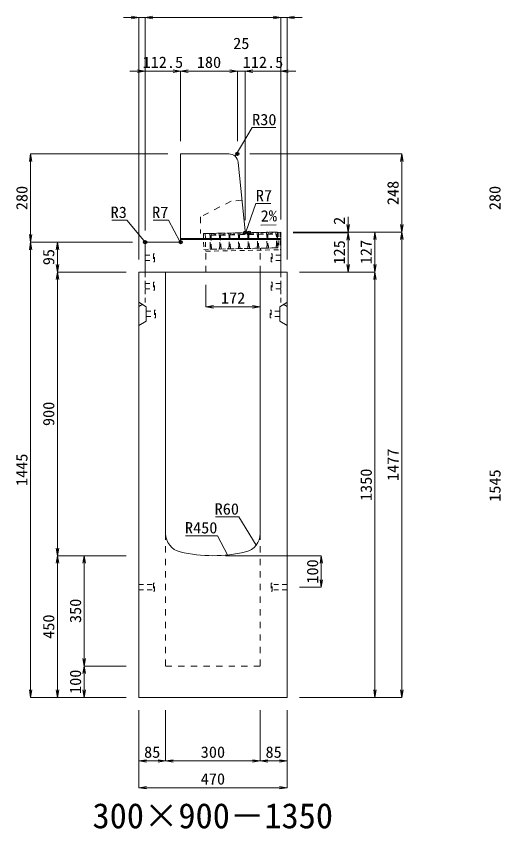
# Model space of a CAD drawing. Units: millimetres at full size; some dimension numbers follow another scale. Extents: x -18734 to 51600, y -18820 to 17820.
# Drawn here: x 21276 to 22813, y 6334 to 8912 of the extents above; entities that cross this region are included whole.
import ezdxf
from ezdxf.enums import TextEntityAlignment as Align

# ---------------------------------------------------------------- set-up
doc = ezdxf.new("R2010")
doc.units = ezdxf.units.MM
doc.header["$LTSCALE"] = 20
doc.header["$PDMODE"] = 32
doc.header["$PDSIZE"] = 10
doc.linetypes.add('USER1', pattern=[2, 1, -1])
doc.linetypes.add('USER2', pattern=[1.35, 0.75, -0.6])
for name, color, linetype, lineweight in [('インサート', 3, 'USER2', 9), ('グレーチング', 7, 'USER2', 5), ('受枠', 3, 'USER2', 9), ('寸法線', 7, 'Continuous', 13), ('引出線', 4, 'Continuous', 13), ('本体', 2, 'Continuous', 13), ('目地', 132, 'Continuous', 5)]:
    doc.layers.add(name, color=color, linetype=linetype, lineweight=lineweight)
doc.layers.add('作業エリア', color=11, linetype='Continuous')
doc.layers.add('文字', color=7, linetype='Continuous')
doc.styles.add('ＭＳ 明朝', font='')
doc.styles.get('ＭＳ 明朝').set_extended_font_data('MS Mincho')

# ---------------------------------------------------------------- blocks, each defined once
blk = doc.blocks.new('open_arrow')
at = {"color": 0, "linetype": 'Continuous', "lineweight": -2}
blk.add_lwpolyline([(7.5, 1.25), (0, 0), (7.5, -1.25)], dxfattribs=at)

msp = doc.modelspace()

# ---------------------------------------------------------------- linework, layer by layer
at = {"layer": 'インサート'}
for p, q in [((21685, 8153.5), (21712, 8153.5)), ((21685, 8153.5), (21685, 8136.5)), ((21715, 8157.5), (21712, 8157.5)), ((21712, 8157.5), (21712, 8132.5)), ((21715, 8132.5), (21715, 8157.5)), ((22085, 8157.5), (22088, 8157.5)), ((22085, 8132.5), (22085, 8157.5)), ((22088, 8157.5), (22088, 8132.5)), ((22115, 8153.5), (22088, 8153.5)), ((22115, 8153.5), (22115, 8136.5)), ((21685, 8136.5), (21712, 8136.5)), ((21712, 8132.5), (21715, 8132.5)), ((22088, 8132.5), (22085, 8132.5)), ((22115, 8136.5), (22088, 8136.5)), ((21685, 8063.5), (21712, 8063.5)), ((21685, 8063.5), (21685, 8046.5)), ((21685, 8046.5), (21712, 8046.5)), ((21715, 8067.5), (21712, 8067.5)), ((21712, 8067.5), (21712, 8042.5)), ((21715, 8042.5), (21715, 8067.5)), ((22085, 8067.5), (22088, 8067.5)), ((22085, 8042.5), (22085, 8067.5)), ((22088, 8067.5), (22088, 8042.5)), ((22115, 8063.5), (22088, 8063.5)), ((22115, 8046.5), (22088, 8046.5)), ((22115, 8063.5), (22115, 8046.5)), ((21712, 8042.5), (21715, 8042.5)), ((22088, 8042.5), (22085, 8042.5)), ((21688.2, 7975.5), (21715.2, 7975.5)), ((21688.2, 7975.5), (21688.2, 7958.5)), ((21718.2, 7979.5), (21715.2, 7979.5)), ((21715.2, 7979.5), (21715.2, 7954.5)), ((21718.2, 7954.5), (21718.2, 7979.5)), ((22081.8, 7979.5), (22084.8, 7979.5)), ((22081.8, 7954.5), (22081.8, 7979.5)), ((22084.8, 7979.5), (22084.8, 7954.5)), ((22111.8, 7975.5), (22084.8, 7975.5)), ((22111.8, 7975.5), (22111.8, 7958.5)), ((21688.2, 7958.5), (21715.2, 7958.5)), ((21715.2, 7954.5), (21718.2, 7954.5)), ((22084.8, 7954.5), (22081.8, 7954.5)), ((22111.8, 7958.5), (22084.8, 7958.5)), ((21665, 7108.5), (21712, 7108.5)), ((21665, 7108.5), (21665, 7091.5)), ((21665, 7091.5), (21712, 7091.5)), ((21715, 7112.5), (21712, 7112.5)), ((21712, 7112.5), (21712, 7087.5)), ((21715, 7087.5), (21715, 7112.5)), ((22088, 7112.5), (22085, 7112.5)), ((22085, 7112.5), (22085, 7087.5)), ((22088, 7087.5), (22088, 7112.5)), ((22135, 7108.5), (22088, 7108.5)), ((22135, 7091.5), (22088, 7091.5)), ((22135, 7091.5), (22135, 7108.5)), ((21712, 7087.5), (21715, 7087.5)), ((22085, 7087.5), (22088, 7087.5))]:
    msp.add_line(p, q, dxfattribs=at)
at = {"layer": 'グレーチング'}
for p, q in [((21889.92, 8222.5), (22104.88, 8226.8)), ((21955.03, 8217.8), (21979.91, 8224.3)), ((21985.03, 8218.4), (22009.9, 8224.9)), ((22015.02, 8219), (22039.89, 8225.5)), ((22045.01, 8219.6), (22069.89, 8226.1)), ((22075.01, 8220.2), (22099.88, 8226.7)), ((21895.04, 8216.6), (21919.92, 8223.1)), ((21895.04, 8216.6), (21920.04, 8217.1)), ((21925.04, 8217.2), (21949.91, 8223.7)), ((21925.04, 8217.2), (21950.03, 8217.7)), ((21955.03, 8217.8), (21980.03, 8218.3)), ((21985.03, 8218.4), (22010.02, 8218.9)), ((22015.02, 8219), (22040.01, 8219.5)), ((22045.01, 8219.6), (22070.01, 8220.1)), ((22075.01, 8220.2), (22100, 8220.7)), ((21890.92, 8172.51), (22105.88, 8176.81))]:
    msp.add_line(p, q, dxfattribs=at)
for points in [[(21979.91, 8224.3), (21984.91, 8224.4), (21985.03, 8218.4), (21984.05, 8217.38), (21984.77, 8181.39), (21985.79, 8180.41), (21985.91, 8174.41), (21980.91, 8174.31), (21980.79, 8180.31), (21981.77, 8181.33), (21981.05, 8217.32), (21980.03, 8218.3)], [(22009.9, 8224.9), (22014.9, 8225), (22015.02, 8219), (22014.04, 8217.98), (22014.76, 8181.99), (22015.78, 8181.01), (22015.9, 8175.01), (22010.9, 8174.91), (22010.78, 8180.91), (22011.76, 8181.93), (22011.04, 8217.92), (22010.02, 8218.9)], [(22039.89, 8225.5), (22044.89, 8225.6), (22045.01, 8219.6), (22044.03, 8218.58), (22044.75, 8182.59), (22045.77, 8181.61), (22045.89, 8175.61), (22040.89, 8175.51), (22040.77, 8181.51), (22041.75, 8182.53), (22041.03, 8218.52), (22040.01, 8219.5)], [(22069.89, 8226.1), (22074.89, 8226.2), (22075.01, 8220.2), (22074.03, 8219.18), (22074.75, 8183.19), (22075.77, 8182.21), (22075.89, 8176.21), (22070.89, 8176.11), (22070.77, 8182.11), (22071.75, 8183.13), (22071.03, 8219.12), (22070.01, 8220.1)], [(22099.88, 8226.7), (22104.88, 8226.8), (22105, 8220.8), (22104.02, 8219.78), (22104.74, 8183.79), (22105.76, 8182.81), (22105.88, 8176.81), (22100.88, 8176.71), (22100.76, 8182.71), (22101.74, 8183.73), (22101.02, 8219.72), (22100, 8220.7)], [(21889.92, 8222.5), (21894.92, 8222.6), (21895.04, 8216.6), (21894.06, 8215.58), (21894.78, 8179.59), (21895.8, 8178.61), (21895.92, 8172.61), (21890.92, 8172.51), (21890.8, 8178.51), (21891.78, 8179.53), (21891.06, 8215.52), (21890.04, 8216.5)], [(21919.92, 8223.1), (21924.92, 8223.2), (21925.04, 8217.2), (21924.06, 8216.18), (21924.78, 8180.19), (21925.8, 8179.21), (21925.92, 8173.21), (21920.92, 8173.11), (21920.8, 8179.11), (21921.78, 8180.13), (21921.06, 8216.12), (21920.04, 8217.1)], [(21949.91, 8223.7), (21954.91, 8223.8), (21955.03, 8217.8), (21954.05, 8216.78), (21954.77, 8180.79), (21955.79, 8179.81), (21955.91, 8173.81), (21950.91, 8173.71), (21950.79, 8179.71), (21951.77, 8180.73), (21951.05, 8216.72), (21950.03, 8217.7)]]:
    msp.add_lwpolyline(points, close=True, dxfattribs=at)
at = {"layer": '作業エリア'}
for p in [(21977.5, 8475), (22002.5, 8225), (22015, 8225), (21685, 8195), (21797.5, 8195)]:
    msp.add_point(p, dxfattribs=at)
at = {"layer": '受枠'}
for p, q in [((21869.93, 8222.1), (22112.88, 8226.96)), ((22106.88, 8226.84), (22107.88, 8176.85)), ((22112.88, 8226.96), (22114, 8170.97)), ((21869.93, 8222.1), (21870.93, 8172.11)), ((21875.93, 8222.22), (21877.05, 8166.23)), ((21870.93, 8172.11), (22107.88, 8176.85)), ((22050.89, 8175.71), (22051.01, 8169.71)), ((21877.05, 8166.23), (22114, 8170.97))]:
    msp.add_line(p, q, dxfattribs=at)
at = {"layer": '寸法線'}
for p, q in [((21733, 8907.69), (21617, 8907.69)), ((21665, 8140), (21665, 8907.69)), ((21685, 8907.69), (22115, 8907.69)), ((21685, 8232), (21685, 8907.69)), ((21685, 8232), (21685, 8907.69)), ((22067, 8907.69), (22183, 8907.69)), ((22115, 8267), (22115, 8907.69)), ((22115, 8267), (22115, 8907.69)), ((22135, 8140), (22135, 8907.69)), ((21637, 8737.69), (21797.5, 8737.69)), ((21685, 8232), (21685, 8737.69)), ((21797.5, 8737.69), (21977.5, 8737.69)), ((21797.5, 8515), (21797.5, 8737.69)), ((21797.5, 8515), (21797.5, 8737.69)), ((21929.5, 8737.69), (22050.5, 8737.69)), ((21977.5, 8515), (21977.5, 8737.69)), ((21977.5, 8515), (21977.5, 8737.69)), ((22002.5, 8265), (22002.5, 8737.69)), ((22002.5, 8737.69), (22163, 8737.69)), ((22002.5, 8265), (22002.5, 8737.69)), ((22115, 8267), (22115, 8737.69)), ((21322.06, 8195), (21322.06, 8475)), ((21757.5, 8475), (21322.06, 8475)), ((22017.5, 8475), (22498.78, 8475)), ((22498.78, 8227), (22498.78, 8475)), ((22328.78, 8177), (22328.78, 8275)), ((22155, 8227), (22498.78, 8227)), ((22155, 8227), (22413.78, 8227)), ((22155, 8227), (22328.78, 8227)), ((22155, 8227), (22498.78, 8227)), ((22155, 8225), (22328.78, 8225)), ((22155, 8225), (22328.78, 8225)), ((22328.78, 8100), (22328.78, 8225)), ((22413.78, 8100), (22413.78, 8227)), ((22498.78, 8227), (22498.78, 6750)), ((21322.06, 6750), (21322.06, 8195)), ((21645, 8195), (21322.06, 8195)), ((21645, 8195), (21322.06, 8195)), ((21407.06, 8100), (21407.06, 8195)), ((21645, 8195), (21407.06, 8195)), ((21407.06, 8100), (21407.06, 7200)), ((21625, 8100), (21407.06, 8100)), ((21625, 8100), (21407.06, 8100)), ((22175, 8100), (22413.78, 8100)), ((22175, 8100), (22413.78, 8100)), ((22175, 8100), (22328.78, 8100)), ((22413.78, 8100), (22413.78, 6750)), ((21878, 8060), (21878, 7989.77)), ((21878, 7989.77), (22050, 7989.77)), ((21625, 7200), (21407.06, 7200)), ((21407.06, 6750), (21407.06, 7200)), ((21625, 7200), (21407.06, 7200)), ((21492.06, 7200), (21492.06, 6850)), ((21625, 7200), (21492.06, 7200)), ((21940, 7200), (22243.78, 7200)), ((22243.78, 7200), (22243.78, 7100)), ((22175, 7100), (22243.78, 7100)), ((21625, 6850), (21492.06, 6850)), ((21492.06, 6850), (21492.06, 6750)), ((21625, 6850), (21492.06, 6850)), ((21625, 6750), (21322.06, 6750)), ((21625, 6750), (21407.06, 6750)), ((21625, 6750), (21492.06, 6750)), ((22175, 6750), (22413.78, 6750)), ((22175, 6750), (22498.78, 6750)), ((21665, 6710), (21665, 6548.84)), ((21665, 6710), (21665, 6463.84)), ((21750, 6710), (21750, 6548.84)), ((21750, 6710), (21750, 6548.84)), ((22050, 6710), (22050, 6548.84)), ((22050, 6710), (22050, 6548.84)), ((22135, 6710), (22135, 6548.84)), ((22135, 6710), (22135, 6463.84)), ((21665, 6548.84), (21750, 6548.84)), ((21750, 6548.84), (22050, 6548.84)), ((22050, 6548.84), (22135, 6548.84)), ((21665, 6463.84), (22135, 6463.84))]:
    msp.add_line(p, q, dxfattribs=at)
at = {"layer": '引出線'}
for points in [[(21970.48, 8467.24), (22024.33, 8558.64), (22099, 8558.64)], [(22004.14, 8226.81), (22036.08, 8317.58), (22084.01, 8317.58)], [(21685.88, 8194.12), (21627.15, 8264.49), (21579.43, 8264.49)], [(21795.45, 8197.05), (21758.75, 8264.49), (21710.82, 8264.49)], [(22052.12, 8249.12), (22100.83, 8250.1), (22052.08, 8249.12)], [(22037.07, 7233.32), (21982.66, 7323.21), (21907.98, 7323.21)], [(21946.44, 7202.4), (21914.22, 7263.55), (21813.21, 7263.55)]]:
    msp.add_lwpolyline(points, dxfattribs=at)
at = {"layer": '本体'}
for p, q in [((21797.5, 8475), (21797.5, 8202)), ((21797.5, 8475), (21950.35, 8475)), ((21980.2, 8447.99), (22001.87, 8231.3)), ((22015, 8225), (22008.83, 8225)), ((22115, 8227), (22015, 8225)), ((22115, 8227), (22115, 8100)), ((21685, 8192), (21685, 8100)), ((21790.5, 8195), (21688, 8195)), ((21665, 8100), (21665, 6750)), ((21665, 8100), (21750, 8100)), ((21685, 8100), (22115, 8100)), ((21750, 8100), (21750, 7270.53)), ((22050, 8100), (22135, 8100)), ((22050, 8100), (22050, 7270.53)), ((22135, 8100), (22135, 6750)), ((21665, 6750), (22135, 6750))]:
    msp.add_line(p, q, dxfattribs=at)
at = {"layer": '本体', "linetype": 'USER1'}
for p, q in [((21992.2, 8328), (21957.5, 8325)), ((21957.5, 8325), (21860.5, 8275)), ((21860.5, 8275), (21860.5, 8221.91)), ((22015, 8225), (21860.5, 8221.91)), ((22050, 8100), (22050, 8175.69)), ((21878, 8100), (21878, 8172.25))]:
    msp.add_line(p, q, dxfattribs=at)
at = {"layer": '本体', "linetype": 'USER2', "lineweight": 9}
for p, q in [((21685, 8003), (21685, 8100)), ((22115, 8003), (22115, 8100)), ((21665, 7990.5), (21685, 8003)), ((22135, 7990.5), (22115, 8003))]:
    msp.add_line(p, q, dxfattribs=at)
at = {"layer": '本体', "lineweight": 9}
for p, q in [((21665, 8004), (21688.2, 7989.5)), ((22134.58, 8003.74), (22111.8, 7989.5)), ((21688.2, 7989.5), (21688.2, 7944.5)), ((22111.8, 7989.5), (22111.8, 7944.5)), ((21688.2, 7944.5), (21665, 7930)), ((22111.8, 7944.5), (22135, 7930))]:
    msp.add_line(p, q, dxfattribs=at)
at = {"layer": '本体', "linetype": 'USER1', "lineweight": 15}
for p, q in [((21750, 7270.53), (21750, 6850)), ((22050, 7270.53), (22050, 6850)), ((21750, 6850), (22050, 6850))]:
    msp.add_line(p, q, dxfattribs=at)
at = {"layer": '本体'}
for centre, radius, start, end in [((21950.35, 8445), 30, 5.71059, 90), ((22008.83, 8232), 7, 185.71059, 270), ((21790.5, 8202), 7, 270, 0), ((21688, 8192), 3, 90, 180), ((21810, 7270.53), 60, 180, 256.65764), ((21990, 7270.53), 60, 283.34236, 0), ((21900, 7650), 450, 256.65764, 283.34236)]:
    msp.add_arc(centre, radius, start, end, dxfattribs=at)
at = {"layer": '目地'}
for p, q in [((22115, 8207), (21797.5, 8207)), ((22115, 8203), (21797.5, 8203))]:
    msp.add_line(p, q, dxfattribs=at)

# ---------------------------------------------------------------- block references
at = {"layer": '寸法線', "xscale": 3.2, "yscale": 3.2}
for p, rotation in [((21665, 8907.69), 180), ((22115, 8907.69), 180), ((22115, 8907.69), 180), ((21685, 8737.69), 180), ((21797.5, 8737.69), 180), ((21977.5, 8737.69), 180), ((21977.5, 8737.69), 180), ((21322.06, 8475), 270), ((22498.78, 8475), 270), ((22328.78, 8227), 90), ((22498.78, 8227), 90), ((22328.78, 8225), 270), ((22328.78, 8225), 270), ((22413.78, 8227), 270), ((22498.78, 8227), 270), ((21322.06, 8195), 90), ((21322.06, 8195), 270), ((21407.06, 8195), 270), ((21407.06, 8100), 90), ((22328.78, 8100), 90), ((22413.78, 8100), 90), ((21407.06, 8100), 270), ((22413.78, 8100), 270), ((22050, 7989.77), 180), ((21407.06, 7200), 90), ((21407.06, 7200), 270), ((21492.06, 7200), 270), ((22243.78, 7200), 270), ((22243.78, 7100), 90), ((21492.06, 6850), 90), ((21492.06, 6850), 270), ((21322.06, 6750), 90), ((21407.06, 6750), 90), ((21492.06, 6750), 90), ((22413.78, 6750), 90), ((22498.78, 6750), 90), ((21750, 6548.84), 180), ((22050, 6548.84), 180), ((22135, 6548.84), 180), ((22135, 6463.84), 180)]:
    msp.add_blockref('open_arrow', p, dxfattribs=dict(at, rotation=rotation))
for p in [(21685, 8907.69), (21685, 8907.69), (22135, 8907.69), (21797.5, 8737.69), (22002.5, 8737.69), (22002.5, 8737.69), (22115, 8737.69), (21878, 7989.77), (21665, 6548.84), (21750, 6548.84), (22050, 6548.84), (21665, 6463.84)]:
    msp.add_blockref('open_arrow', p, dxfattribs=at)
at = {"layer": '引出線', "xscale": 0.0533, "yscale": 0.0533}
for p, rotation in [((21970.48, 8467.24), 59.5), ((22004.14, 8226.81), 70.6), ((22052.12, 8249.12), 1.1), ((21685.88, 8194.12), 129.8), ((21795.45, 8197.05), 118.6), ((22037.07, 7233.32), 121.2), ((21946.44, 7202.4), 117.8)]:
    msp.add_blockref('open_arrow', p, dxfattribs=dict(at, rotation=rotation))

# ---------------------------------------------------------------- texts
at = {"layer": '寸法線', "style": 'ＭＳ 明朝', "width": 1.05}
for s, p in [('25', (21990, 8825.69)), ('112.5', (21741.25, 8765.69)), ('180', (21887.5, 8765.69)), ('112.5', (22058.75, 8765.69)), ('172', (21964, 8017.77)), ('85', (21707.5, 6576.84)), ('300', (21900, 6576.84)), ('85', (22092.5, 6576.84)), ('470', (21900, 6491.84))]:
    msp.add_text(s, height=36.03, dxfattribs=at).set_placement(p, align=Align.MIDDLE_CENTER)
for s, p in [('248', (22470.78, 8351)), ('280', (21294.06, 8335)), ('280', (22794.06, 8335)), ('2', (22300.78, 8262.59)), ('127', (22385.78, 8163.5)), ('125', (22300.78, 8162.5)), ('95', (21379.06, 8147.5)), ('900', (21379.06, 7650)), ('1477', (22470.78, 7488.5)), ('1445', (21294.06, 7472.5)), ('1350', (22385.78, 7425)), ('1545', (22794.06, 7422.5)), ('100', (22215.78, 7150)), ('350', (21464.06, 7025)), ('450', (21379.06, 6975)), ('100', (21464.06, 6800))]:
    msp.add_text(s, height=36.03, rotation=90, dxfattribs=at).set_placement(p, align=Align.MIDDLE_CENTER)
at = {"layer": '引出線', "style": 'ＭＳ 明朝', "width": 1.05}
for s, p in [('R30', (22024.33, 8601.84)), ('R7', (22036.08, 8360.78))]:
    msp.add_text(s, height=36.03, dxfattribs=at).set_placement(p, align=Align.TOP_LEFT)
for s, p in [('R3', (21627.15, 8307.69)), ('R7', (21758.75, 8307.69)), ('R60', (21982.66, 7366.41)), ('R450', (21914.22, 7306.75))]:
    msp.add_text(s, height=36.03, dxfattribs=at).set_placement(p, align=Align.TOP_RIGHT)
msp.add_text('2%', height=36.03, rotation=1.146, dxfattribs=at).set_placement((22051.15, 8296.02), align=Align.TOP_LEFT)
at = {"layer": '文字', "style": 'ＭＳ 明朝'}
msp.add_text('300×900－1350', height=80.06, dxfattribs=at).set_placement((21899.52, 6375.03), align=Align.MIDDLE_CENTER)

doc.saveas('drawing.dxf')
